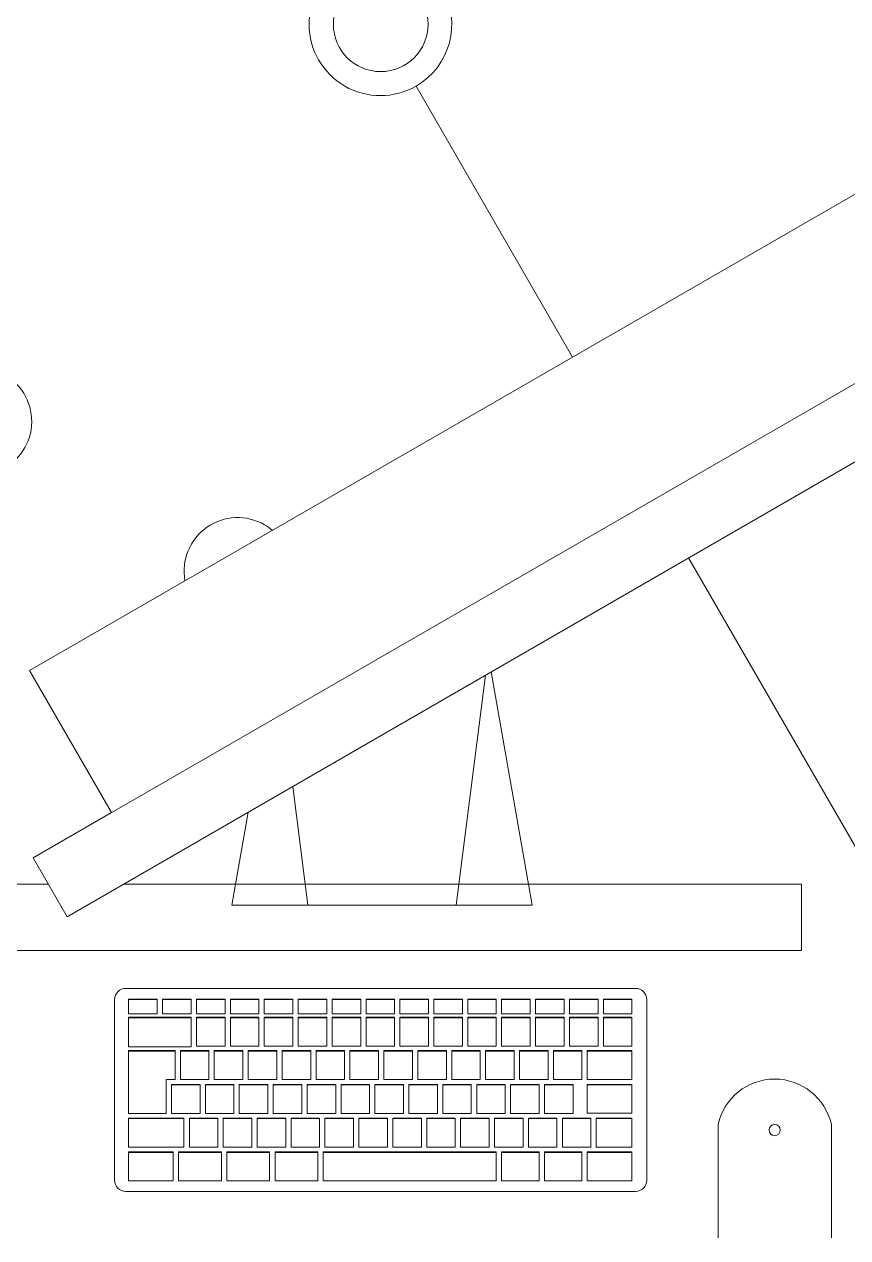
# Model space of a CAD drawing. Header units: millimetres. Extents: x 155927 to 326028, y -36033 to 97293.
# Drawn here: x 178571 to 179032, y 17322 to 18002 of the extents above; entities that cross this region are included whole.
import ezdxf

# ---------------------------------------------------------------- set-up
doc = ezdxf.new("R2010")
doc.units = ezdxf.units.MM
doc.header["$MEASUREMENT"] = 0
for name, color, linetype, lineweight in [('A-GENM', 8, 'CONTINUOUS', 9), ('E-ELEC-EQPM', 8, 'CONTINUOUS', 9), ('I-FURN', 8, 'CONTINUOUS', 9)]:
    doc.layers.add(name, color=color, linetype=linetype, lineweight=lineweight)

msp = doc.modelspace()

# ---------------------------------------------------------------- linework, layer by layer
at = {"layer": 'A-GENM'}
for p, q in [((178627.74, 17461.74), (178913.27, 17461.74)), ((178621.39, 17354.23), (178621.39, 17455.39)), ((178629.27, 17455.76), (178645.27, 17455.76)), ((178629.27, 17455.48), (178629.27, 17455.76)), ((178645.27, 17455.48), (178629.27, 17455.48)), ((178629.27, 17455.48), (178629.27, 17447.5)), ((178645.27, 17455.48), (178645.27, 17455.76)), ((178645.27, 17447.5), (178645.27, 17455.48)), ((178648.27, 17455.76), (178664.27, 17455.76)), ((178648.27, 17455.48), (178648.27, 17455.76)), ((178664.27, 17455.48), (178648.27, 17455.48)), ((178648.27, 17455.48), (178648.27, 17447.5)), ((178664.27, 17455.48), (178664.27, 17455.76)), ((178664.27, 17447.5), (178664.27, 17455.48)), ((178667.27, 17455.76), (178683.27, 17455.76)), ((178667.27, 17455.48), (178667.27, 17455.76)), ((178683.27, 17455.48), (178667.27, 17455.48)), ((178667.27, 17455.48), (178667.27, 17447.5)), ((178683.27, 17455.48), (178683.27, 17455.76)), ((178683.27, 17447.5), (178683.27, 17455.48)), ((178686.27, 17455.76), (178702.27, 17455.76)), ((178686.27, 17455.48), (178686.27, 17455.76)), ((178702.27, 17455.48), (178686.27, 17455.48)), ((178686.27, 17455.48), (178686.27, 17447.5)), ((178702.27, 17455.48), (178702.27, 17455.76)), ((178702.27, 17447.5), (178702.27, 17455.48)), ((178705.27, 17455.76), (178721.27, 17455.76)), ((178705.27, 17455.48), (178705.27, 17455.76)), ((178721.27, 17455.48), (178705.27, 17455.48)), ((178705.27, 17455.48), (178705.27, 17447.5)), ((178721.27, 17455.48), (178721.27, 17455.76)), ((178721.27, 17447.5), (178721.27, 17455.48)), ((178724.27, 17455.76), (178740.27, 17455.76)), ((178724.27, 17455.48), (178724.27, 17455.76)), ((178740.27, 17455.48), (178724.27, 17455.48)), ((178724.27, 17455.48), (178724.27, 17447.5)), ((178740.27, 17455.48), (178740.27, 17455.76)), ((178740.27, 17447.5), (178740.27, 17455.48)), ((178743.27, 17455.76), (178759.27, 17455.76)), ((178743.27, 17455.48), (178743.27, 17455.76)), ((178759.27, 17455.48), (178743.27, 17455.48)), ((178743.27, 17455.48), (178743.27, 17447.5)), ((178759.27, 17455.48), (178759.27, 17455.76)), ((178759.27, 17447.5), (178759.27, 17455.48)), ((178762.27, 17455.76), (178778.27, 17455.76)), ((178762.27, 17455.48), (178762.27, 17455.76)), ((178778.27, 17455.48), (178762.27, 17455.48)), ((178762.27, 17455.48), (178762.27, 17447.5)), ((178778.27, 17455.48), (178778.27, 17455.76)), ((178778.27, 17447.5), (178778.27, 17455.48)), ((178781.27, 17455.76), (178797.27, 17455.76)), ((178781.27, 17455.48), (178781.27, 17455.76)), ((178797.27, 17455.48), (178781.27, 17455.48)), ((178781.27, 17455.48), (178781.27, 17447.5)), ((178797.27, 17455.48), (178797.27, 17455.76)), ((178797.27, 17447.5), (178797.27, 17455.48)), ((178800.27, 17455.76), (178816.27, 17455.76)), ((178800.27, 17455.48), (178800.27, 17455.76)), ((178816.27, 17455.48), (178800.27, 17455.48)), ((178800.27, 17455.48), (178800.27, 17447.5)), ((178816.27, 17455.48), (178816.27, 17455.76)), ((178816.27, 17447.5), (178816.27, 17455.48)), ((178819.27, 17455.76), (178835.27, 17455.76)), ((178819.27, 17455.48), (178819.27, 17455.76)), ((178835.27, 17455.48), (178819.27, 17455.48)), ((178819.27, 17455.48), (178819.27, 17447.5)), ((178835.27, 17455.48), (178835.27, 17455.76)), ((178835.27, 17447.5), (178835.27, 17455.48)), ((178838.27, 17455.76), (178854.27, 17455.76)), ((178838.27, 17455.48), (178838.27, 17455.76)), ((178854.27, 17455.48), (178838.27, 17455.48)), ((178838.27, 17455.48), (178838.27, 17447.5)), ((178854.27, 17455.48), (178854.27, 17455.76)), ((178854.27, 17447.5), (178854.27, 17455.48)), ((178857.27, 17455.76), (178873.27, 17455.76)), ((178857.27, 17455.48), (178857.27, 17455.76)), ((178873.27, 17455.48), (178857.27, 17455.48)), ((178857.27, 17455.48), (178857.27, 17447.5)), ((178873.27, 17455.48), (178873.27, 17455.76)), ((178873.27, 17447.5), (178873.27, 17455.48)), ((178876.27, 17455.76), (178892.27, 17455.76)), ((178876.27, 17455.48), (178876.27, 17455.76)), ((178892.27, 17455.48), (178876.27, 17455.48)), ((178876.27, 17455.48), (178876.27, 17447.5)), ((178892.27, 17455.48), (178892.27, 17455.76)), ((178892.27, 17447.5), (178892.27, 17455.48)), ((178895.27, 17455.76), (178911.27, 17455.76)), ((178895.27, 17455.48), (178895.27, 17455.76)), ((178911.27, 17455.48), (178895.27, 17455.48)), ((178895.27, 17455.48), (178895.27, 17447.5)), ((178911.27, 17455.48), (178911.27, 17455.76)), ((178911.27, 17447.5), (178911.27, 17455.48)), ((178919.62, 17455.39), (178919.62, 17354.23)), ((178629.27, 17447.5), (178645.27, 17447.5)), ((178629.27, 17445.52), (178664.27, 17445.52)), ((178629.27, 17445.24), (178629.27, 17445.52)), ((178664.27, 17445.24), (178629.27, 17445.24)), ((178629.27, 17445.24), (178629.27, 17429)), ((178648.27, 17447.5), (178664.27, 17447.5)), ((178664.27, 17445.24), (178664.27, 17445.52)), ((178664.27, 17429), (178664.27, 17445.24)), ((178667.27, 17447.5), (178683.27, 17447.5)), ((178667.27, 17445.52), (178683.27, 17445.52)), ((178667.27, 17445.24), (178667.27, 17445.52)), ((178683.27, 17445.24), (178667.27, 17445.24)), ((178667.27, 17445.24), (178667.27, 17429.28)), ((178683.27, 17445.24), (178683.27, 17445.52)), ((178683.27, 17429.28), (178683.27, 17445.24)), ((178686.27, 17447.5), (178702.27, 17447.5)), ((178686.27, 17445.52), (178702.27, 17445.52)), ((178686.27, 17445.24), (178686.27, 17445.52)), ((178702.27, 17445.24), (178686.27, 17445.24)), ((178686.27, 17445.24), (178686.27, 17429.28)), ((178702.27, 17445.24), (178702.27, 17445.52)), ((178702.27, 17429.28), (178702.27, 17445.24)), ((178705.27, 17447.5), (178721.27, 17447.5)), ((178705.27, 17445.52), (178721.27, 17445.52)), ((178705.27, 17445.24), (178705.27, 17445.52)), ((178721.27, 17445.24), (178705.27, 17445.24)), ((178705.27, 17445.24), (178705.27, 17429.28)), ((178721.27, 17445.24), (178721.27, 17445.52)), ((178721.27, 17429.28), (178721.27, 17445.24)), ((178724.27, 17447.5), (178740.27, 17447.5)), ((178724.27, 17445.52), (178740.27, 17445.52)), ((178724.27, 17445.24), (178724.27, 17445.52)), ((178740.27, 17445.24), (178724.27, 17445.24)), ((178724.27, 17445.24), (178724.27, 17429.28)), ((178740.27, 17445.24), (178740.27, 17445.52)), ((178740.27, 17429.28), (178740.27, 17445.24)), ((178743.27, 17447.5), (178759.27, 17447.5)), ((178743.27, 17445.52), (178759.27, 17445.52)), ((178743.27, 17445.24), (178743.27, 17445.52)), ((178759.27, 17445.24), (178743.27, 17445.24)), ((178743.27, 17445.24), (178743.27, 17429.28)), ((178759.27, 17445.24), (178759.27, 17445.52)), ((178759.27, 17429.28), (178759.27, 17445.24)), ((178762.27, 17447.5), (178778.27, 17447.5)), ((178762.27, 17445.52), (178778.27, 17445.52)), ((178762.27, 17445.24), (178762.27, 17445.52)), ((178778.27, 17445.24), (178762.27, 17445.24)), ((178762.27, 17445.24), (178762.27, 17429.28)), ((178778.27, 17445.24), (178778.27, 17445.52)), ((178778.27, 17429.28), (178778.27, 17445.24)), ((178781.27, 17447.5), (178797.27, 17447.5)), ((178781.27, 17445.52), (178797.27, 17445.52)), ((178781.27, 17445.24), (178781.27, 17445.52)), ((178797.27, 17445.24), (178781.27, 17445.24)), ((178781.27, 17445.24), (178781.27, 17429.28)), ((178797.27, 17445.24), (178797.27, 17445.52)), ((178797.27, 17429.28), (178797.27, 17445.24)), ((178800.27, 17447.5), (178816.27, 17447.5)), ((178800.27, 17445.52), (178816.27, 17445.52)), ((178800.27, 17445.24), (178800.27, 17445.52)), ((178816.27, 17445.24), (178800.27, 17445.24)), ((178800.27, 17445.24), (178800.27, 17429.28)), ((178816.27, 17445.24), (178816.27, 17445.52)), ((178816.27, 17429.28), (178816.27, 17445.24)), ((178819.27, 17447.5), (178835.27, 17447.5)), ((178819.27, 17445.52), (178835.27, 17445.52)), ((178819.27, 17445.24), (178819.27, 17445.52)), ((178835.27, 17445.24), (178819.27, 17445.24)), ((178819.27, 17445.24), (178819.27, 17429.28)), ((178835.27, 17445.24), (178835.27, 17445.52)), ((178835.27, 17429.28), (178835.27, 17445.24)), ((178838.27, 17447.5), (178854.27, 17447.5)), ((178838.27, 17445.52), (178854.27, 17445.52)), ((178838.27, 17445.24), (178838.27, 17445.52)), ((178854.27, 17445.24), (178838.27, 17445.24)), ((178838.27, 17445.24), (178838.27, 17429.28)), ((178854.27, 17445.24), (178854.27, 17445.52)), ((178854.27, 17429.28), (178854.27, 17445.24)), ((178857.27, 17447.5), (178873.27, 17447.5)), ((178857.27, 17445.52), (178873.27, 17445.52)), ((178857.27, 17445.24), (178857.27, 17445.52)), ((178873.27, 17445.24), (178857.27, 17445.24)), ((178857.27, 17445.24), (178857.27, 17429.28)), ((178873.27, 17445.24), (178873.27, 17445.52)), ((178873.27, 17429.28), (178873.27, 17445.24)), ((178876.27, 17447.5), (178892.27, 17447.5)), ((178876.27, 17445.52), (178892.27, 17445.52)), ((178876.27, 17445.24), (178876.27, 17445.52)), ((178892.27, 17445.24), (178876.27, 17445.24)), ((178876.27, 17445.24), (178876.27, 17429.28)), ((178892.27, 17445.24), (178892.27, 17445.52)), ((178892.27, 17429.28), (178892.27, 17445.24)), ((178895.27, 17447.5), (178911.27, 17447.5)), ((178895.27, 17445.52), (178911.27, 17445.52)), ((178895.27, 17445.24), (178895.27, 17445.52)), ((178911.27, 17445.24), (178895.27, 17445.24)), ((178895.27, 17445.24), (178895.27, 17429.28)), ((178911.27, 17445.24), (178911.27, 17445.52)), ((178911.27, 17429.28), (178911.27, 17445.24)), ((178629.27, 17429), (178664.27, 17429)), ((178667.27, 17429.28), (178683.27, 17429.28)), ((178686.27, 17429.28), (178702.27, 17429.28)), ((178705.27, 17429.28), (178721.27, 17429.28)), ((178724.27, 17429.28), (178740.27, 17429.28)), ((178743.27, 17429.28), (178759.27, 17429.28)), ((178762.27, 17429.28), (178778.27, 17429.28)), ((178781.27, 17429.28), (178797.27, 17429.28)), ((178800.27, 17429.28), (178816.27, 17429.28)), ((178819.27, 17429.28), (178835.27, 17429.28)), ((178838.27, 17429.28), (178854.27, 17429.28)), ((178857.27, 17429.28), (178873.27, 17429.28)), ((178876.27, 17429.28), (178892.27, 17429.28)), ((178895.27, 17429.28), (178911.27, 17429.28)), ((178629.27, 17426.87), (178655.27, 17426.87)), ((178629.27, 17426.59), (178629.27, 17426.87)), ((178655.27, 17426.59), (178629.27, 17426.59)), ((178629.27, 17426.59), (178629.27, 17391.7)), ((178655.27, 17426.59), (178655.27, 17426.87)), ((178655.27, 17410.63), (178655.27, 17426.59)), ((178658.27, 17426.87), (178674.27, 17426.87)), ((178658.27, 17426.59), (178658.27, 17426.87)), ((178674.27, 17426.59), (178658.27, 17426.59)), ((178658.27, 17426.59), (178658.27, 17410.63)), ((178674.27, 17426.59), (178674.27, 17426.87)), ((178674.27, 17410.63), (178674.27, 17426.59)), ((178677.27, 17426.87), (178693.27, 17426.87)), ((178677.27, 17426.59), (178677.27, 17426.87)), ((178693.27, 17426.59), (178677.27, 17426.59)), ((178677.27, 17426.59), (178677.27, 17410.63)), ((178693.27, 17426.59), (178693.27, 17426.87)), ((178693.27, 17410.63), (178693.27, 17426.59)), ((178696.27, 17426.87), (178712.27, 17426.87)), ((178696.27, 17426.59), (178696.27, 17426.87)), ((178712.27, 17426.59), (178696.27, 17426.59)), ((178696.27, 17426.59), (178696.27, 17410.63)), ((178712.27, 17426.59), (178712.27, 17426.87)), ((178712.27, 17410.63), (178712.27, 17426.59)), ((178715.27, 17426.87), (178731.27, 17426.87)), ((178715.27, 17426.59), (178715.27, 17426.87)), ((178731.27, 17426.59), (178715.27, 17426.59)), ((178715.27, 17426.59), (178715.27, 17410.63)), ((178731.27, 17426.59), (178731.27, 17426.87)), ((178731.27, 17410.63), (178731.27, 17426.59)), ((178734.27, 17426.87), (178750.27, 17426.87)), ((178734.27, 17426.59), (178734.27, 17426.87)), ((178750.27, 17426.59), (178734.27, 17426.59)), ((178734.27, 17426.59), (178734.27, 17410.63)), ((178750.27, 17426.59), (178750.27, 17426.87)), ((178750.27, 17410.63), (178750.27, 17426.59)), ((178753.27, 17426.87), (178769.27, 17426.87)), ((178753.27, 17426.59), (178753.27, 17426.87)), ((178769.27, 17426.59), (178753.27, 17426.59)), ((178753.27, 17426.59), (178753.27, 17410.63)), ((178769.27, 17426.59), (178769.27, 17426.87)), ((178769.27, 17410.63), (178769.27, 17426.59)), ((178772.27, 17426.87), (178788.27, 17426.87)), ((178772.27, 17426.59), (178772.27, 17426.87)), ((178788.27, 17426.59), (178772.27, 17426.59)), ((178772.27, 17426.59), (178772.27, 17410.63)), ((178788.27, 17426.59), (178788.27, 17426.87)), ((178788.27, 17410.63), (178788.27, 17426.59)), ((178791.27, 17426.87), (178807.27, 17426.87)), ((178791.27, 17426.59), (178791.27, 17426.87)), ((178807.27, 17426.59), (178791.27, 17426.59)), ((178791.27, 17426.59), (178791.27, 17410.63)), ((178807.27, 17426.59), (178807.27, 17426.87)), ((178807.27, 17410.63), (178807.27, 17426.59)), ((178810.27, 17426.87), (178826.27, 17426.87)), ((178810.27, 17426.59), (178810.27, 17426.87)), ((178826.27, 17426.59), (178810.27, 17426.59)), ((178810.27, 17426.59), (178810.27, 17410.63)), ((178826.27, 17426.59), (178826.27, 17426.87)), ((178826.27, 17410.63), (178826.27, 17426.59)), ((178829.27, 17426.87), (178845.27, 17426.87)), ((178829.27, 17426.59), (178829.27, 17426.87)), ((178845.27, 17426.59), (178829.27, 17426.59)), ((178829.27, 17426.59), (178829.27, 17410.63)), ((178845.27, 17426.59), (178845.27, 17426.87)), ((178845.27, 17410.63), (178845.27, 17426.59)), ((178848.27, 17426.87), (178864.27, 17426.87)), ((178848.27, 17426.59), (178848.27, 17426.87)), ((178864.27, 17426.59), (178848.27, 17426.59)), ((178848.27, 17426.59), (178848.27, 17410.63)), ((178864.27, 17426.59), (178864.27, 17426.87)), ((178864.27, 17410.63), (178864.27, 17426.59)), ((178867.27, 17426.87), (178883.27, 17426.87)), ((178867.27, 17426.59), (178867.27, 17426.87)), ((178883.27, 17426.59), (178867.27, 17426.59)), ((178867.27, 17426.59), (178867.27, 17410.63)), ((178883.27, 17426.59), (178883.27, 17426.87)), ((178883.27, 17410.63), (178883.27, 17426.59)), ((178886.27, 17426.87), (178911.27, 17426.87)), ((178886.27, 17426.59), (178886.27, 17426.87)), ((178911.27, 17426.59), (178886.27, 17426.59)), ((178886.27, 17426.59), (178886.27, 17410.65)), ((178911.27, 17426.59), (178911.27, 17426.87)), ((178911.27, 17410.65), (178911.27, 17426.59)), ((178650.27, 17391.7), (178650.27, 17410.63)), ((178650.27, 17410.63), (178655.27, 17410.63)), ((178658.27, 17410.63), (178674.27, 17410.63)), ((178677.27, 17410.63), (178693.27, 17410.63)), ((178696.27, 17410.63), (178712.27, 17410.63)), ((178715.27, 17410.63), (178731.27, 17410.63)), ((178734.27, 17410.63), (178750.27, 17410.63)), ((178753.27, 17410.63), (178769.27, 17410.63)), ((178772.27, 17410.63), (178788.27, 17410.63)), ((178791.27, 17410.63), (178807.27, 17410.63)), ((178810.27, 17410.63), (178826.27, 17410.63)), ((178829.27, 17410.63), (178845.27, 17410.63)), ((178848.27, 17410.63), (178864.27, 17410.63)), ((178867.27, 17410.63), (178883.27, 17410.63)), ((178886.27, 17410.65), (178911.27, 17410.65)), ((178653.27, 17407.94), (178669.27, 17407.94)), ((178653.27, 17407.66), (178653.27, 17407.94)), ((178669.27, 17407.66), (178653.27, 17407.66)), ((178653.27, 17407.66), (178653.27, 17391.7)), ((178669.27, 17407.66), (178669.27, 17407.94)), ((178669.27, 17391.7), (178669.27, 17407.66)), ((178672.27, 17407.94), (178688.27, 17407.94)), ((178672.27, 17407.66), (178672.27, 17407.94)), ((178688.27, 17407.66), (178672.27, 17407.66)), ((178672.27, 17407.66), (178672.27, 17391.7)), ((178688.27, 17407.66), (178688.27, 17407.94)), ((178688.27, 17391.7), (178688.27, 17407.66)), ((178691.27, 17407.94), (178707.27, 17407.94)), ((178691.27, 17407.66), (178691.27, 17407.94)), ((178707.27, 17407.66), (178691.27, 17407.66)), ((178691.27, 17407.66), (178691.27, 17391.7)), ((178707.27, 17407.66), (178707.27, 17407.94)), ((178707.27, 17391.7), (178707.27, 17407.66)), ((178710.27, 17407.94), (178726.27, 17407.94)), ((178710.27, 17407.66), (178710.27, 17407.94)), ((178726.27, 17407.66), (178710.27, 17407.66)), ((178710.27, 17407.66), (178710.27, 17391.7)), ((178726.27, 17407.66), (178726.27, 17407.94)), ((178726.27, 17391.7), (178726.27, 17407.66)), ((178729.27, 17407.94), (178745.27, 17407.94)), ((178729.27, 17407.66), (178729.27, 17407.94)), ((178745.27, 17407.66), (178729.27, 17407.66)), ((178729.27, 17407.66), (178729.27, 17391.7)), ((178745.27, 17407.66), (178745.27, 17407.94)), ((178745.27, 17391.7), (178745.27, 17407.66)), ((178748.27, 17407.94), (178764.27, 17407.94)), ((178748.27, 17407.66), (178748.27, 17407.94)), ((178764.27, 17407.66), (178748.27, 17407.66)), ((178748.27, 17407.66), (178748.27, 17391.7)), ((178764.27, 17407.66), (178764.27, 17407.94)), ((178764.27, 17391.7), (178764.27, 17407.66)), ((178767.27, 17407.94), (178783.27, 17407.94)), ((178767.27, 17407.66), (178767.27, 17407.94)), ((178783.27, 17407.66), (178767.27, 17407.66)), ((178767.27, 17407.66), (178767.27, 17391.7)), ((178783.27, 17407.66), (178783.27, 17407.94)), ((178783.27, 17391.7), (178783.27, 17407.66)), ((178786.27, 17407.94), (178802.27, 17407.94)), ((178786.27, 17407.66), (178786.27, 17407.94)), ((178802.27, 17407.66), (178786.27, 17407.66)), ((178786.27, 17407.66), (178786.27, 17391.7)), ((178802.27, 17407.66), (178802.27, 17407.94)), ((178802.27, 17391.7), (178802.27, 17407.66)), ((178805.27, 17407.94), (178821.27, 17407.94)), ((178805.27, 17407.66), (178805.27, 17407.94)), ((178821.27, 17407.66), (178805.27, 17407.66)), ((178805.27, 17407.66), (178805.27, 17391.7)), ((178821.27, 17407.66), (178821.27, 17407.94)), ((178821.27, 17391.7), (178821.27, 17407.66)), ((178824.27, 17407.94), (178840.27, 17407.94)), ((178824.27, 17407.66), (178824.27, 17407.94)), ((178840.27, 17407.66), (178824.27, 17407.66)), ((178824.27, 17407.66), (178824.27, 17391.7)), ((178840.27, 17407.66), (178840.27, 17407.94)), ((178840.27, 17391.7), (178840.27, 17407.66)), ((178843.27, 17407.94), (178859.27, 17407.94)), ((178843.27, 17407.66), (178843.27, 17407.94)), ((178859.27, 17407.66), (178843.27, 17407.66)), ((178843.27, 17407.66), (178843.27, 17391.7)), ((178859.27, 17407.66), (178859.27, 17407.94)), ((178859.27, 17391.7), (178859.27, 17407.66)), ((178862.27, 17407.94), (178878.27, 17407.94)), ((178862.27, 17407.66), (178862.27, 17407.94)), ((178878.27, 17407.66), (178862.27, 17407.66)), ((178862.27, 17407.66), (178862.27, 17391.7)), ((178878.27, 17407.66), (178878.27, 17407.94)), ((178878.27, 17391.7), (178878.27, 17407.66)), ((178886.27, 17407.94), (178911.27, 17407.94)), ((178886.27, 17407.66), (178886.27, 17407.94)), ((178911.27, 17407.66), (178886.27, 17407.66)), ((178886.27, 17407.66), (178886.27, 17391.72)), ((178911.27, 17407.66), (178911.27, 17407.94)), ((178911.27, 17391.72), (178911.27, 17407.66)), ((178629.27, 17391.7), (178650.27, 17391.7)), ((178629.27, 17389.01), (178660.27, 17389.01)), ((178629.27, 17388.74), (178629.27, 17389.01)), ((178660.27, 17388.74), (178629.27, 17388.74)), ((178629.27, 17388.74), (178629.27, 17372.78)), ((178653.27, 17391.7), (178669.27, 17391.7)), ((178660.27, 17388.74), (178660.27, 17389.01)), ((178660.27, 17372.78), (178660.27, 17388.74)), ((178663.27, 17389.01), (178679.27, 17389.01)), ((178663.27, 17388.74), (178663.27, 17389.01)), ((178679.27, 17388.74), (178663.27, 17388.74)), ((178663.27, 17388.74), (178663.27, 17372.78)), ((178672.27, 17391.7), (178688.27, 17391.7)), ((178679.27, 17388.74), (178679.27, 17389.01)), ((178679.27, 17372.78), (178679.27, 17388.74)), ((178682.27, 17389.01), (178698.27, 17389.01)), ((178682.27, 17388.74), (178682.27, 17389.01)), ((178698.27, 17388.74), (178682.27, 17388.74)), ((178682.27, 17388.74), (178682.27, 17372.78)), ((178691.27, 17391.7), (178707.27, 17391.7)), ((178698.27, 17388.74), (178698.27, 17389.01)), ((178698.27, 17372.78), (178698.27, 17388.74)), ((178701.27, 17389.01), (178717.27, 17389.01)), ((178701.27, 17388.74), (178701.27, 17389.01)), ((178717.27, 17388.74), (178701.27, 17388.74)), ((178701.27, 17388.74), (178701.27, 17372.78)), ((178710.27, 17391.7), (178726.27, 17391.7)), ((178717.27, 17388.74), (178717.27, 17389.01)), ((178717.27, 17372.78), (178717.27, 17388.74)), ((178720.27, 17389.01), (178736.27, 17389.01)), ((178720.27, 17388.74), (178720.27, 17389.01)), ((178736.27, 17388.74), (178720.27, 17388.74)), ((178720.27, 17388.74), (178720.27, 17372.78)), ((178729.27, 17391.7), (178745.27, 17391.7)), ((178736.27, 17388.74), (178736.27, 17389.01)), ((178736.27, 17372.78), (178736.27, 17388.74)), ((178739.27, 17389.01), (178755.27, 17389.01)), ((178739.27, 17388.74), (178739.27, 17389.01)), ((178755.27, 17388.74), (178739.27, 17388.74)), ((178739.27, 17388.74), (178739.27, 17372.78)), ((178748.27, 17391.7), (178764.27, 17391.7)), ((178755.27, 17388.74), (178755.27, 17389.01)), ((178755.27, 17372.78), (178755.27, 17388.74)), ((178758.27, 17389.01), (178774.27, 17389.01)), ((178758.27, 17388.74), (178758.27, 17389.01)), ((178774.27, 17388.74), (178758.27, 17388.74)), ((178758.27, 17388.74), (178758.27, 17372.78)), ((178767.27, 17391.7), (178783.27, 17391.7)), ((178774.27, 17388.74), (178774.27, 17389.01)), ((178774.27, 17372.78), (178774.27, 17388.74)), ((178777.27, 17389.01), (178793.27, 17389.01)), ((178777.27, 17388.74), (178777.27, 17389.01)), ((178793.27, 17388.74), (178777.27, 17388.74)), ((178777.27, 17388.74), (178777.27, 17372.78)), ((178786.27, 17391.7), (178802.27, 17391.7)), ((178793.27, 17388.74), (178793.27, 17389.01)), ((178793.27, 17372.78), (178793.27, 17388.74)), ((178796.27, 17389.01), (178812.27, 17389.01)), ((178796.27, 17388.74), (178796.27, 17389.01)), ((178812.27, 17388.74), (178796.27, 17388.74)), ((178796.27, 17388.74), (178796.27, 17372.78)), ((178805.27, 17391.7), (178821.27, 17391.7)), ((178812.27, 17388.74), (178812.27, 17389.01)), ((178812.27, 17372.78), (178812.27, 17388.74)), ((178815.27, 17389.01), (178831.27, 17389.01)), ((178815.27, 17388.74), (178815.27, 17389.01)), ((178831.27, 17388.74), (178815.27, 17388.74)), ((178815.27, 17388.74), (178815.27, 17372.78)), ((178824.27, 17391.7), (178840.27, 17391.7)), ((178831.27, 17388.74), (178831.27, 17389.01)), ((178831.27, 17372.78), (178831.27, 17388.74)), ((178834.27, 17389.01), (178850.27, 17389.01)), ((178834.27, 17388.74), (178834.27, 17389.01)), ((178850.27, 17388.74), (178834.27, 17388.74)), ((178834.27, 17388.74), (178834.27, 17372.78)), ((178843.27, 17391.7), (178859.27, 17391.7)), ((178850.27, 17388.74), (178850.27, 17389.01)), ((178850.27, 17372.78), (178850.27, 17388.74)), ((178853.27, 17389.01), (178869.27, 17389.01)), ((178853.27, 17388.74), (178853.27, 17389.01)), ((178869.27, 17388.74), (178853.27, 17388.74)), ((178853.27, 17388.74), (178853.27, 17372.78)), ((178862.27, 17391.7), (178878.27, 17391.7)), ((178869.27, 17388.74), (178869.27, 17389.01)), ((178869.27, 17372.78), (178869.27, 17388.74)), ((178872.27, 17389.01), (178888.27, 17389.01)), ((178872.27, 17388.74), (178872.27, 17389.01)), ((178888.27, 17388.74), (178872.27, 17388.74)), ((178872.27, 17388.74), (178872.27, 17372.78)), ((178886.27, 17391.72), (178911.27, 17391.72)), ((178888.27, 17388.74), (178888.27, 17389.01)), ((178888.27, 17372.78), (178888.27, 17388.74)), ((178891.27, 17389.01), (178911.27, 17389.01)), ((178891.27, 17388.74), (178891.27, 17389.01)), ((178911.27, 17388.74), (178891.27, 17388.74)), ((178891.27, 17388.74), (178891.27, 17372.8)), ((178911.27, 17388.74), (178911.27, 17389.01)), ((178911.27, 17372.8), (178911.27, 17388.74)), ((178959.5, 17385.5), (178959.5, 17322)), ((179023, 17322), (179023, 17385.5)), ((178629.27, 17372.78), (178660.27, 17372.78)), ((178629.27, 17370.09), (178654.27, 17370.09)), ((178629.27, 17369.81), (178629.27, 17370.09)), ((178654.27, 17369.81), (178629.27, 17369.81)), ((178629.27, 17369.81), (178629.27, 17353.87)), ((178654.27, 17369.81), (178654.27, 17370.09)), ((178654.27, 17353.87), (178654.27, 17369.81)), ((178657.27, 17370.09), (178681.27, 17370.09)), ((178657.27, 17369.81), (178657.27, 17370.09)), ((178681.27, 17369.81), (178657.27, 17369.81)), ((178657.27, 17369.81), (178657.27, 17353.87)), ((178663.27, 17372.78), (178679.27, 17372.78)), ((178681.27, 17369.81), (178681.27, 17370.09)), ((178681.27, 17353.87), (178681.27, 17369.81)), ((178682.27, 17372.78), (178698.27, 17372.78)), ((178684.27, 17370.09), (178708.27, 17370.09)), ((178684.27, 17369.81), (178684.27, 17370.09)), ((178708.27, 17369.81), (178684.27, 17369.81)), ((178684.27, 17369.81), (178684.27, 17353.87)), ((178701.27, 17372.78), (178717.27, 17372.78)), ((178708.27, 17369.81), (178708.27, 17370.09)), ((178708.27, 17353.87), (178708.27, 17369.81)), ((178711.27, 17370.09), (178735.27, 17370.09)), ((178711.27, 17369.81), (178711.27, 17370.09)), ((178735.27, 17369.81), (178711.27, 17369.81)), ((178711.27, 17369.81), (178711.27, 17353.87)), ((178720.27, 17372.78), (178736.27, 17372.78)), ((178735.27, 17369.81), (178735.27, 17370.09)), ((178735.27, 17353.87), (178735.27, 17369.81)), ((178738.27, 17370.09), (178835.27, 17370.09)), ((178738.27, 17369.81), (178738.27, 17370.09)), ((178835.27, 17369.81), (178738.27, 17369.81)), ((178738.27, 17369.81), (178738.27, 17353.87)), ((178739.27, 17372.78), (178755.27, 17372.78)), ((178758.27, 17372.78), (178774.27, 17372.78)), ((178777.27, 17372.78), (178793.27, 17372.78)), ((178796.27, 17372.78), (178812.27, 17372.78)), ((178815.27, 17372.78), (178831.27, 17372.78)), ((178834.27, 17372.78), (178850.27, 17372.78)), ((178835.27, 17369.81), (178835.27, 17370.09)), ((178835.27, 17353.87), (178835.27, 17369.81)), ((178838.27, 17370.09), (178859.27, 17370.09)), ((178838.27, 17369.81), (178838.27, 17370.09)), ((178859.27, 17369.81), (178838.27, 17369.81)), ((178838.27, 17369.81), (178838.27, 17353.87)), ((178853.27, 17372.78), (178869.27, 17372.78)), ((178859.27, 17369.81), (178859.27, 17370.09)), ((178859.27, 17353.87), (178859.27, 17369.81)), ((178862.27, 17370.09), (178883.27, 17370.09)), ((178862.27, 17369.81), (178862.27, 17370.09)), ((178883.27, 17369.81), (178862.27, 17369.81)), ((178862.27, 17369.81), (178862.27, 17353.87)), ((178872.27, 17372.78), (178888.27, 17372.78)), ((178883.27, 17369.81), (178883.27, 17370.09)), ((178883.27, 17353.87), (178883.27, 17369.81)), ((178886.27, 17370.09), (178911.27, 17370.09)), ((178886.27, 17369.81), (178886.27, 17370.09)), ((178911.27, 17369.81), (178886.27, 17369.81)), ((178886.27, 17369.81), (178886.27, 17353.87)), ((178891.27, 17372.8), (178911.27, 17372.8)), ((178911.27, 17369.81), (178911.27, 17370.09)), ((178911.27, 17353.87), (178911.27, 17369.81)), ((178629.27, 17353.87), (178654.27, 17353.87)), ((178657.27, 17353.87), (178681.27, 17353.87)), ((178684.27, 17353.87), (178708.27, 17353.87)), ((178711.27, 17353.87), (178735.27, 17353.87)), ((178738.27, 17353.87), (178835.27, 17353.87)), ((178838.27, 17353.87), (178859.27, 17353.87)), ((178862.27, 17353.87), (178883.27, 17353.87)), ((178886.27, 17353.87), (178911.27, 17353.87)), ((178913.27, 17347.88), (178627.74, 17347.88))]:
    msp.add_line(p, q, dxfattribs=at)
for centre, radius, start, end in [((178627.74, 17455.39), 6.35, 90, 180), ((178913.27, 17455.39), 6.35, 0, 90), ((178991.25, 17378.36), 32.54, 12.68038, 167.31962), ((178991.25, 17382.35), 3.16, 0, 180), ((178991.25, 17382.35), 3.16, 180, 0), ((178627.74, 17354.23), 6.35, 180, 270), ((178913.27, 17354.23), 6.35, 270, 0)]:
    msp.add_arc(centre, radius, start, end, dxfattribs=at)
at = {"layer": 'E-ELEC-EQPM'}
for p, q in [((179178.6, 17989.08), (178573.77, 17639.88)), ((179178.6, 17989.08), (178573.77, 17639.88)), ((179268.55, 17934.89), (178575.73, 17534.89)), ((178594.78, 17501.89), (179287.6, 17901.89)), ((178594.78, 17501.89), (179287.6, 17901.89)), ((178573.77, 17639.88), (178619.72, 17560.29)), ((178573.77, 17639.88), (178619.72, 17560.29)), ((178619.72, 17560.29), (178575.73, 17534.89)), ((178575.73, 17534.89), (178594.78, 17501.89)), ((178575.73, 17534.89), (178594.78, 17501.89))]:
    msp.add_line(p, q, dxfattribs=at)
at = {"layer": 'I-FURN'}
for p, q in [((178878, 17815.53), (178790.34, 17967.36)), ((178790.34, 17967.36), (178878, 17815.53)), ((179345.36, 17006.09), (178943.01, 17702.95)), ((178943.01, 17702.95), (179345.36, 17006.09)), ((178812.82, 17508.43), (178829.3, 17637.3)), ((178855.41, 17508.43), (178832.37, 17639.07)), ((178729.68, 17508.43), (178721.19, 17574.88)), ((178696.29, 17560.5), (178687.09, 17508.43)), ((178536.3, 17520.12), (178584.26, 17520.12)), ((178626.34, 17520.12), (179006.2, 17520.12)), ((179006.2, 17520.12), (179006.2, 17483.03)), ((178687.09, 17508.43), (178855.41, 17508.43)), ((179006.2, 17483.03), (178536.3, 17483.03))]:
    msp.add_line(p, q, dxfattribs=at)
for centre, radius, start, end in [((178770.34, 18002), 40, 300.00141, 120.00141), ((178770.34, 18002), 40, 120.00141, 300.00141), ((178770.51, 18001.99), 26.51, 0, 180), ((178770.51, 18001.99), 26.51, 180, 0), ((178544.96, 17779.5), 30, 290.28516, 60.00282), ((178690.35, 17695.57), 30, 60.00282, 190.24537), ((178690.35, 17695.57), 30, 49.75455, 60.00282)]:
    msp.add_arc(centre, radius, start, end, dxfattribs=at)

doc.saveas('drawing.dxf')
